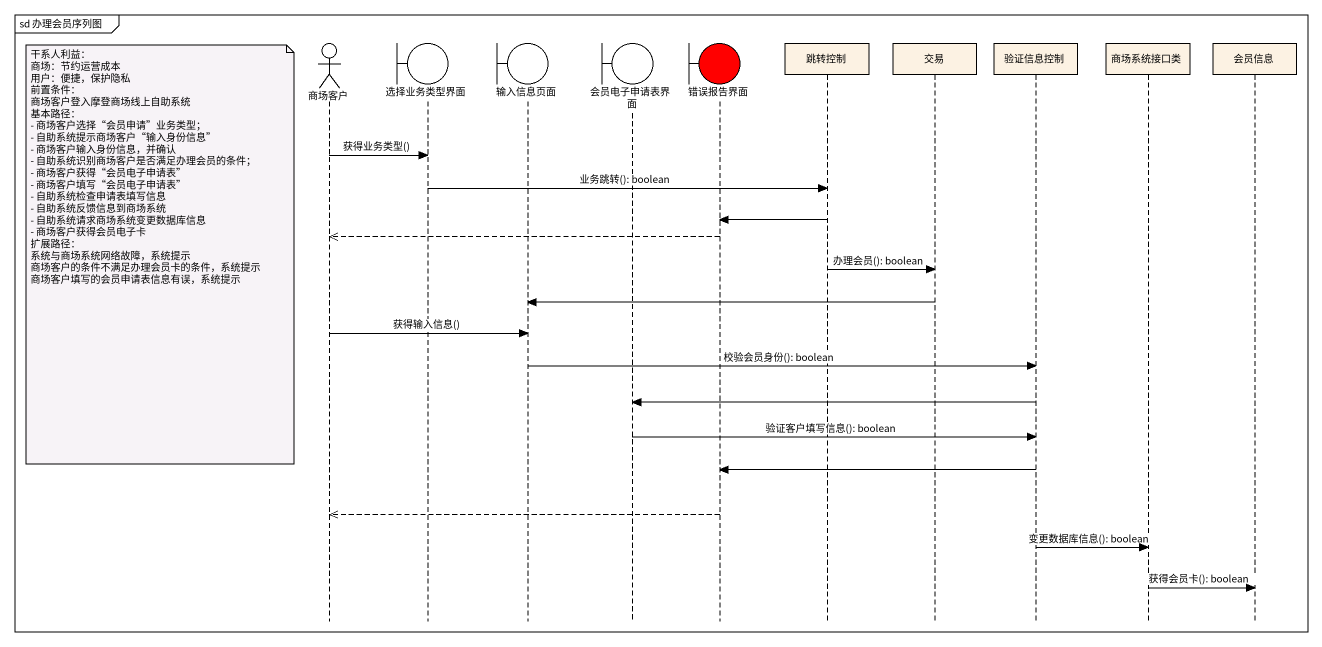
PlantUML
@startuml
mainframe sd 办理会员序列图
hide footbox
actor 商场客户
boundary 选择业务类型界面
boundary 输入信息页面
boundary 会员电子申请表界面
boundary 错误报告界面 #FF0000
participant 跳转控制
participant 交易
participant 验证信息控制
participant 商场系统接口类
participant 会员信息

商场客户 -> 选择业务类型界面 : 获得业务类型()
选择业务类型界面 -> 跳转控制 : 业务跳转(): boolean
跳转控制 -> 错误报告界面
错误报告界面 -->> 商场客户
note left of 商场客户
  干系人利益：
  商场：节约运营成本
  用户：便捷，保护隐私
  前置条件：
  商场客户登入摩登商场线上自助系统
  基本路径：
  - 商场客户选择“会员申请”业务类型；
  - 自助系统提示商场客户“输入身份信息”
  - 商场客户输入身份信息，并确认
  - 自助系统识别商场客户是否满足办理会员的条件；
  - 商场客户获得“会员电子申请表”
  - 商场客户填写“会员电子申请表”
  - 自助系统检查申请表填写信息
  - 自助系统反馈信息到商场系统
  - 自助系统请求商场系统变更数据库信息
  - 商场客户获得会员电子卡
  扩展路径：
  系统与商场系统网络故障，系统提示
  商场客户的条件不满足办理会员卡的条件，系统提示
  商场客户填写的会员申请表信息有误，系统提示
end note
跳转控制 -> 交易 : 办理会员(): boolean
交易 -> 输入信息页面
商场客户 -> 输入信息页面 : 获得输入信息()
输入信息页面 -> 验证信息控制 : 校验会员身份(): boolean
验证信息控制 -> 会员电子申请表界面
会员电子申请表界面 -> 验证信息控制 : 验证客户填写信息(): boolean
验证信息控制 -> 错误报告界面
错误报告界面 -->> 商场客户
验证信息控制 -> 商场系统接口类 : 变更数据库信息(): boolean
商场系统接口类 -> 会员信息 : 获得会员卡(): boolean
@enduml
